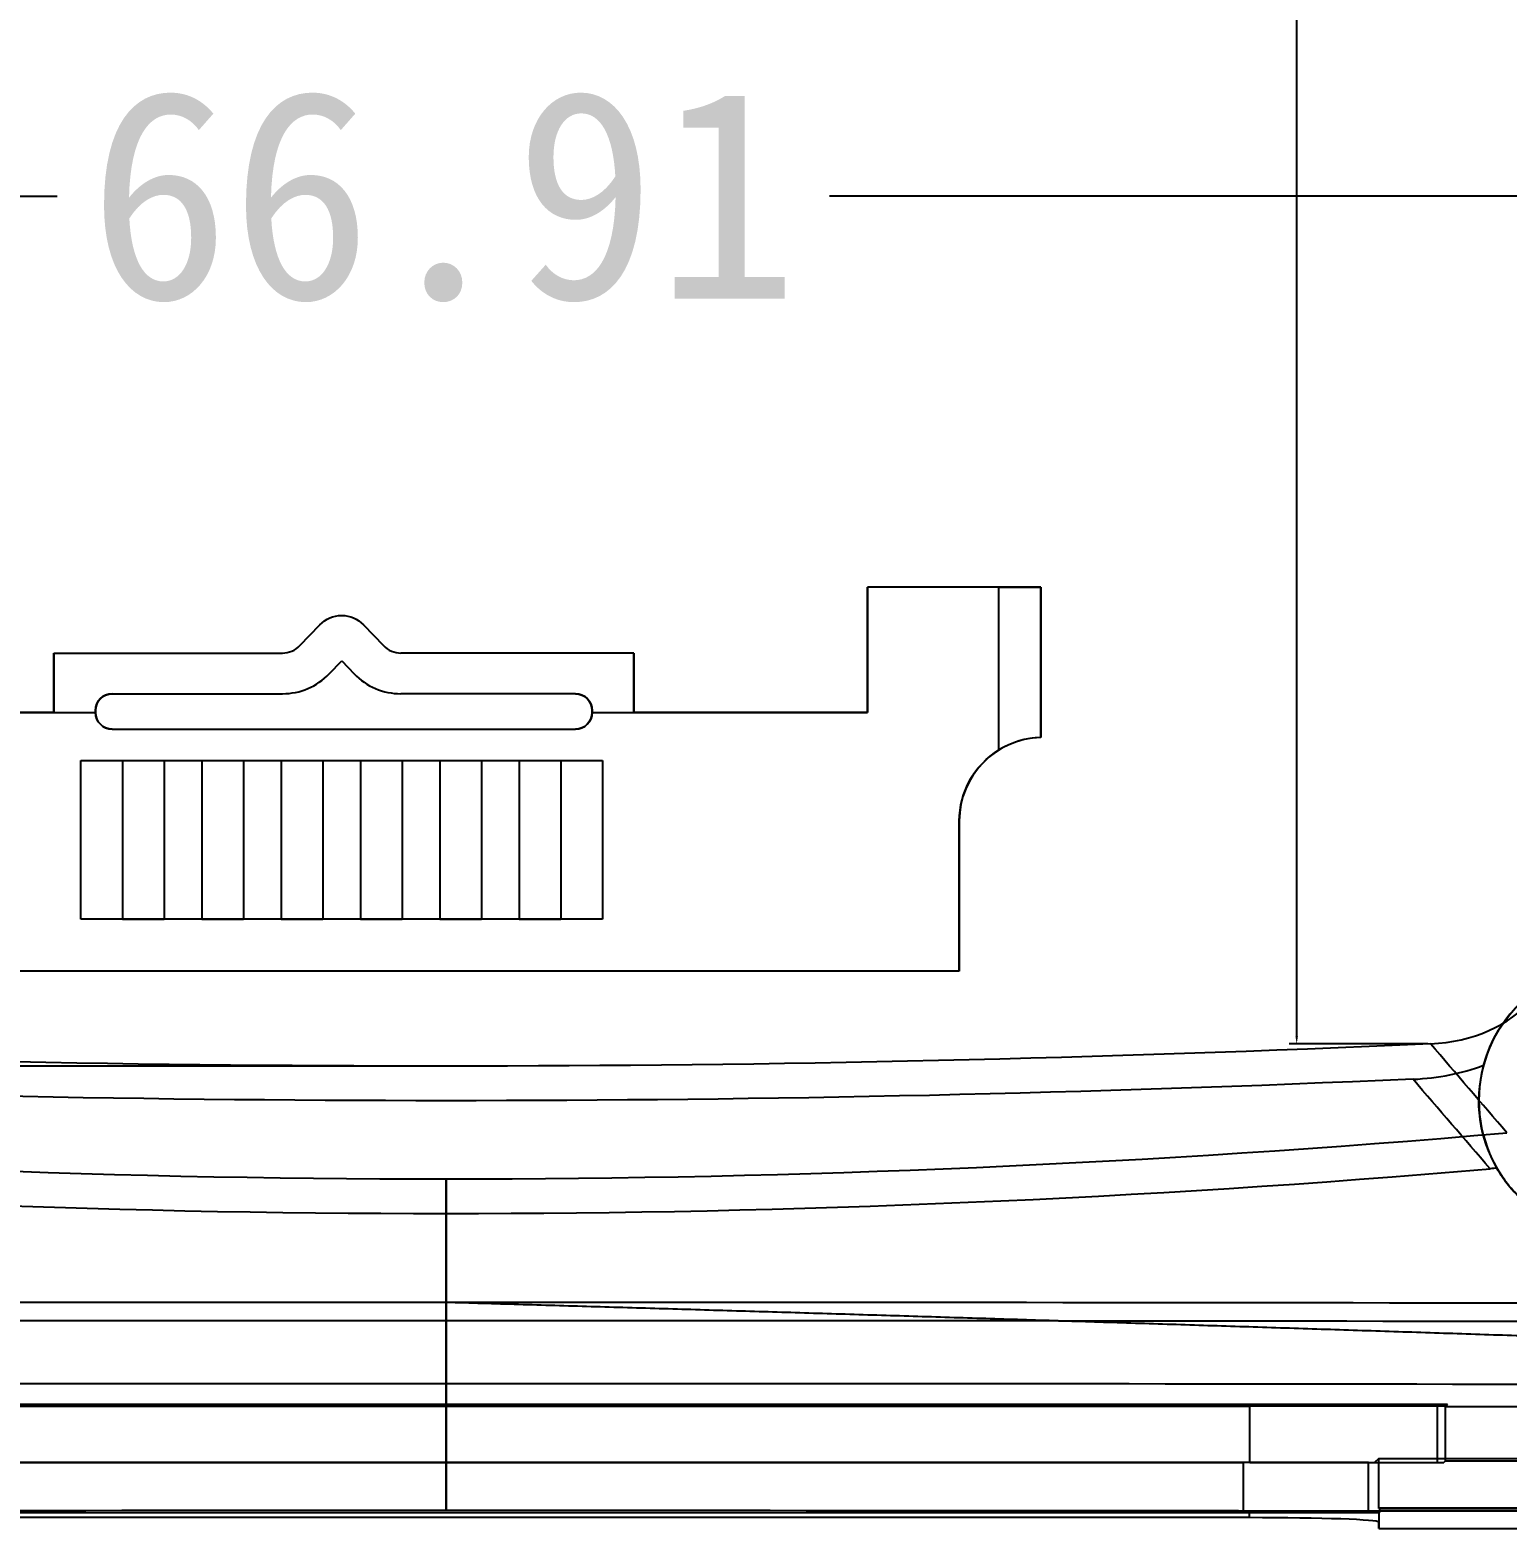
# Model space of a CAD drawing. Header units: inches. Extents: x -850 to 339, y -315 to 884.
# Drawn here: x -680.17 to -644.78, y 413.66 to 449.59 of the extents above; entities that cross this region are included whole.
import ezdxf

# ---------------------------------------------------------------- set-up
doc = ezdxf.new("R2010")
doc.units = ezdxf.units.IN
doc.header["$MEASUREMENT"] = 0
for name, color, linetype, true_color in [('200', 7, 'Continuous', 0xffffff), ('AUXIL$14', 7, 'Continuous', 0xffffff), ('AUXIL$9', 7, 'Continuous', 0xffffff), ('ORTHO$2', 7, 'Continuous', 0xffffff), ('ORTHO$5', 7, 'Continuous', 0xffffff), ('ORTHO$6', 7, 'Continuous', 0xffffff)]:
    doc.layers.add(name, color=color, linetype=linetype, true_color=true_color)
for name, color, linetype in [('VE200I1120$0000000000011', 255, 'Continuous'), ('VE200I1121$0010000001011', 255, 'Continuous'), ('VE200I1155$0000000000011', 255, 'Continuous'), ('VE200I1156$0000000000011', 255, 'Continuous'), ('VE200I1157$0000000000011', 255, 'Continuous'), ('VE200I1238$0000000000011', 255, 'Continuous'), ('VE200I1239$0010000001011', 255, 'Continuous'), ('VE200I1240$0110100011011', 255, 'Continuous'), ('VE200I1241$0110100011011', 255, 'Continuous'), ('VE200I1242$0000000000011', 255, 'Continuous'), ('VE200I1243$1011000101011', 255, 'Continuous'), ('VE200I1244$0000000000011', 255, 'Continuous'), ('VE200I1246$0000000000011', 255, 'Continuous'), ('VE200I1247$0000000000011', 255, 'Continuous'), ('VE200I1248$0000000000011', 255, 'Continuous'), ('VE200I1254$0110101011011', 255, 'Continuous'), ('VE200I1255$0110101011011', 255, 'Continuous'), ('VE200I1256$0000000000011', 255, 'Continuous'), ('VE200I1260$0110101011011', 255, 'Continuous'), ('VE200I1261$0100101010011', 255, 'Continuous'), ('VE200I1262$0000000000011', 255, 'Continuous'), ('VE200I1265$0000000000011', 255, 'Continuous'), ('VE200I1266$0000000000011', 255, 'Continuous'), ('VE200I1267$0100100010011', 255, 'Continuous'), ('VE200I1268$0100101010011', 255, 'Continuous'), ('VE200I1270$0000000000011', 255, 'Continuous'), ('VE200I1271$0100100010011', 255, 'Continuous'), ('VE200I1272$0000001010011', 255, 'Continuous'), ('VE200I1273$0100101010011', 255, 'Continuous'), ('VE200I1274$0000000000011', 255, 'Continuous'), ('VE200I1275$0010000001011', 255, 'Continuous'), ('VE200I1288$0100101010011', 255, 'Continuous'), ('VE200I1289$0000000000011', 255, 'Continuous'), ('VE200I1290$0100101010011', 255, 'Continuous'), ('VE200I1291$0100101010011', 255, 'Continuous'), ('VE200I1292$0100101010011', 255, 'Continuous'), ('VE200I1293$0100100010011', 255, 'Continuous'), ('VE200I612$1111101111011', 255, 'Continuous'), ('VE200I651$0000000000011', 255, 'Continuous'), ('VE200I652$0000000000011', 255, 'Continuous'), ('VE200I670$0000000000011', 255, 'Continuous'), ('VE200I671$0000000000011', 255, 'Continuous'), ('VE200I718$1010000101011', 255, 'Continuous'), ('VE200I720$1111100101011', 255, 'Continuous'), ('VE200I725$1010000101011', 255, 'Continuous'), ('VE200I726$1011000101011', 255, 'Continuous'), ('VE200I741$0000000000011', 255, 'Continuous'), ('VE200I764$0000000000011', 255, 'Continuous'), ('VE200I767$0000000000011', 255, 'Continuous'), ('VE200I780$0000000000011', 255, 'Continuous'), ('VE200I781$0000000000011', 255, 'Continuous'), ('VE200I782$0000000000011', 255, 'Continuous'), ('VE200I783$0000000000011', 255, 'Continuous'), ('VE200I861$0000000000011', 255, 'Continuous'), ('VE200I862$0010000001011', 255, 'Continuous'), ('VE200I863$0010000001011', 255, 'Continuous'), ('VE200I877$0000000000011', 255, 'Continuous'), ('VE200I878$0000000000011', 255, 'Continuous'), ('VE200I909$0000000000011', 255, 'Continuous'), ('VE200I910$0000000000011', 255, 'Continuous'), ('VE200I944$1000000100011', 255, 'Continuous'), ('VE200I950$1101101110011', 255, 'Continuous'), ('VE200I951$1000001100011', 255, 'Continuous'), ('VE200I952$1000000100011', 255, 'Continuous')]:
    doc.layers.add(name, color=color, linetype=linetype)
doc.dimstyles.get("Standard").update_dxf_attribs({"dimtxt": 5, "dimasz": 0.18, "dimexe": 0.18, "dimexo": 0.0625, "dimgap": 0.09, "dimtad": 0, "dimtih": 1, "dimtoh": 1, "dimzin": 0, "dimdsep": 46, "dimtxsty": 'Standard', "dimcen": 0.09, "dimclrt": 3, "dimadec": 0, "dimazin": 0, "dimtfac": 1, "dimtofl": 0, "dimtmove": 0, "dimatfit": 3, "dimfxl": 0, "dimtolj": 1, "dimtzin": 0, "dimarcsym": 0})

# ---------------------------------------------------------------- blocks, each defined once
blk = doc.blocks.new('*D51')
at = {"color": 0, "lineweight": -2}
for p, q in [((-711.048, 482.323), (-711.048, 390.817)), ((-629.379, 479.825), (-629.379, 390.817)), ((-710.868, 390.997), (-679.47, 390.997)), ((-629.559, 390.997), (-660.957, 390.997))]:
    blk.add_line(p, q, dxfattribs=at)
at = {"color": 0}
for points in [[(-710.868, 391.027), (-710.868, 390.967), (-711.048, 390.997)], [(-629.559, 391.027), (-629.559, 390.967), (-629.379, 390.997)]]:
    blk.add_solid(points, dxfattribs=at)
at = {"layer": 'Defpoints', "color": 0}
for p in [(-711.048, 482.386, 0.5), (-629.379, 479.888, 0.5), (-629.379, 390.997)]:
    blk.add_point(p, dxfattribs=at)
at = {"color": 3, "insert": (-670.213, 390.997), "char_height": 5, "attachment_point": 5}
blk.add_mtext('\\A1;81.67', dxfattribs=at)
blk = doc.blocks.new('*D49')
at = {"color": 0, "lineweight": -2}
for p, q in [((-670.263, 521.158), (-718.667, 521.158)), ((-718.487, 520.978), (-718.487, 475.547)), ((-718.487, 424.936), (-718.487, 470.367)), ((-670.263, 424.756), (-718.667, 424.756))]:
    blk.add_line(p, q, dxfattribs=at)
at = {"color": 0}
for points in [[(-718.517, 520.978), (-718.457, 520.978), (-718.487, 521.158)], [(-718.517, 424.936), (-718.457, 424.936), (-718.487, 424.756)]]:
    blk.add_solid(points, dxfattribs=at)
at = {"layer": 'Defpoints', "color": 0}
for p in [(-718.487, 521.158), (-670.2, 521.158, 15), (-670.2, 424.756, 15)]:
    blk.add_point(p, dxfattribs=at)
at = {"color": 3, "insert": (-718.487, 472.957), "char_height": 5, "attachment_point": 5}
blk.add_mtext('\\A1;96.40', dxfattribs=at)
blk = doc.blocks.new('*D45')
at = {"color": 0, "lineweight": -2}
for p, q in [((-700.54, 431.081), (-700.54, 406.288)), ((-639.86, 431.081), (-639.86, 406.288)), ((-700.36, 406.468), (-679.874, 406.468)), ((-640.04, 406.468), (-660.527, 406.468))]:
    blk.add_line(p, q, dxfattribs=at)
at = {"color": 0}
for points in [[(-700.36, 406.498), (-700.36, 406.438), (-700.54, 406.468)], [(-640.04, 406.498), (-640.04, 406.438), (-639.86, 406.468)]]:
    blk.add_solid(points, dxfattribs=at)
at = {"layer": 'Defpoints', "color": 0}
for p in [(-700.54, 431.143, 8.6), (-639.86, 431.143, 8.6), (-639.86, 406.468)]:
    blk.add_point(p, dxfattribs=at)
at = {"color": 3, "insert": (-670.2, 406.468), "char_height": 5, "attachment_point": 5}
blk.add_mtext('\\A1;60.68', dxfattribs=at)
blk = doc.blocks.new('*D43')
at = {"color": 0, "lineweight": -2}
for p, q in [((-703.722, 439.831), (-703.722, 445.787)), ((-703.542, 445.607), (-679.521, 445.607)), ((-636.987, 445.607), (-661.008, 445.607)), ((-636.807, 439.152), (-636.807, 445.787))]:
    blk.add_line(p, q, dxfattribs=at)
at = {"color": 0}
for points in [[(-703.542, 445.637), (-703.542, 445.577), (-703.722, 445.607)], [(-636.987, 445.637), (-636.987, 445.577), (-636.807, 445.607)]]:
    blk.add_solid(points, dxfattribs=at)
at = {"layer": 'Defpoints', "color": 0}
for p in [(-636.807, 445.607), (-703.722, 439.768, 7.484), (-636.807, 439.089, 14.867)]:
    blk.add_point(p, dxfattribs=at)
at = {"color": 3, "insert": (-670.265, 445.607), "char_height": 5, "attachment_point": 5}
blk.add_mtext('\\A1;66.91', dxfattribs=at)
blk = doc.blocks.new('*D78')
at = {"color": 0, "lineweight": -2}
for p, q in [((-654.843, 521.966), (-649.636, 521.966)), ((-649.816, 521.786), (-649.816, 476.22)), ((-649.816, 425.474), (-649.816, 471.04)), ((-646.671, 425.294), (-649.996, 425.294))]:
    blk.add_line(p, q, dxfattribs=at)
at = {"color": 0}
for points in [[(-649.846, 521.786), (-649.786, 521.786), (-649.816, 521.966)], [(-649.846, 425.474), (-649.786, 425.474), (-649.816, 425.294)]]:
    blk.add_solid(points, dxfattribs=at)
at = {"layer": 'Defpoints', "color": 0}
for p in [(-654.906, 521.966, 2), (-649.816, 425.294), (-646.609, 425.294, 2)]:
    blk.add_point(p, dxfattribs=at)
at = {"color": 3, "insert": (-649.816, 473.63), "char_height": 5, "attachment_point": 5}
blk.add_mtext('\\A1;96.67', dxfattribs=at)

msp = doc.modelspace()

# ---------------------------------------------------------------- linework, layer by layer
at = {"layer": '200', "color": 252}
for p, q in [((-660.1, 436.232, -28.5), (-660.1, 433.232, -28.5)), ((-660.1, 436.232, -26.8), (-660.1, 436.232, -28.5)), ((-660.1, 433.232, -26.8), (-660.1, 436.232, -26.8)), ((-655.95, 436.232, -28.5), (-660.1, 436.232, -28.5)), ((-656.95, 436.232, -26.8), (-660.1, 436.232, -26.8)), ((-656.95, 436.232, -26.8), (-655.95, 436.232, -27.3)), ((-656.95, 432.335, -26.8), (-656.95, 436.232, -26.8)), ((-655.95, 436.232, -27.3), (-655.95, 436.232, -28.5)), ((-655.95, 432.632, -28.5), (-655.95, 436.232, -28.5)), ((-655.95, 436.232, -27.3), (-655.95, 432.632, -27.3)), ((-673.703, 434.834, -26.8), (-673.223, 435.334, -26.8)), ((-673.703, 434.834, -27.6), (-673.223, 435.334, -27.6)), ((-673.223, 435.334, -26.8), (-673.223, 435.334, -27.6)), ((-672.177, 435.334, -26.8), (-671.697, 434.834, -26.8)), ((-672.177, 435.334, -26.8), (-672.177, 435.334, -27.6)), ((-672.177, 435.334, -27.6), (-671.697, 434.834, -27.6)), ((-673.703, 434.834, -26.8), (-673.703, 434.834, -27.6)), ((-671.697, 434.834, -26.8), (-671.697, 434.834, -27.6)), ((-679.6, 434.657, -26.8), (-674.118, 434.657, -26.8)), ((-679.6, 434.657, -27.6), (-679.6, 433.232, -27.6)), ((-679.6, 434.657, -26.8), (-679.6, 434.657, -27.6)), ((-679.6, 433.232, -26.8), (-679.6, 434.657, -26.8)), ((-679.6, 434.657, -27.6), (-674.118, 434.657, -27.6)), ((-674.118, 434.657, -26.8), (-674.118, 434.657, -27.6)), ((-673, 434.159, -27.6), (-672.7, 434.471, -27.6)), ((-673, 434.159, -26.8), (-672.7, 434.471, -26.8)), ((-672.7, 434.471, -26.8), (-672.7, 434.471, -27.6)), ((-672.7, 434.471, -27.6), (-672.401, 434.159, -27.6)), ((-672.7, 434.471, -26.8), (-672.401, 434.159, -26.8)), ((-671.282, 434.657, -26.8), (-671.282, 434.657, -27.6)), ((-665.7, 434.657, -27.6), (-671.282, 434.657, -27.6)), ((-665.7, 434.657, -26.8), (-671.282, 434.657, -26.8)), ((-665.7, 434.657, -26.8), (-665.7, 434.657, -27.6)), ((-665.7, 434.657, -27.6), (-665.7, 433.232, -27.6)), ((-665.7, 433.232, -26.8), (-665.7, 434.657, -26.8)), ((-673, 434.159, -26.8), (-673, 434.159, -27.6)), ((-672.401, 434.159, -26.8), (-672.401, 434.159, -27.6)), ((-678.2, 433.682, -27.6), (-674.118, 433.682, -27.6)), ((-678.2, 433.682, -26.8), (-678.2, 433.682, -27.6)), ((-678.2, 433.682, -26.8), (-674.118, 433.682, -26.8)), ((-674.118, 433.682, -26.8), (-674.118, 433.682, -27.6)), ((-671.282, 433.682, -26.8), (-671.282, 433.682, -27.6)), ((-667.1, 433.682, -26.8), (-671.282, 433.682, -26.8)), ((-667.1, 433.682, -27.6), (-671.282, 433.682, -27.6)), ((-667.1, 433.682, -27.6), (-667.1, 433.682, -26.8)), ((-678.6, 433.282, -27.6), (-678.6, 433.282, -26.8)), ((-678.6, 433.282, -27.6), (-678.6, 433.232, -27.6)), ((-678.6, 433.232, -26.8), (-678.6, 433.282, -26.8)), ((-666.7, 433.282, -27.6), (-666.7, 433.232, -27.6)), ((-666.7, 433.282, -26.8), (-666.7, 433.282, -27.6)), ((-666.7, 433.232, -26.8), (-666.7, 433.282, -26.8)), ((-679.6, 433.232, -26.8), (-686.3, 433.232, -26.8)), ((-685.3, 433.232, -28.5), (-678.6, 433.232, -28.5)), ((-679.6, 433.232, -26.8), (-679.6, 433.232, -27.6)), ((-679.6, 433.232, -27.6), (-678.6, 433.232, -27.6)), ((-678.6, 433.232, -26.8), (-678.6, 433.232, -27.6)), ((-678.6, 433.232, -27.6), (-678.6, 433.232, -28.5)), ((-666.7, 433.232, -27.6), (-666.7, 433.232, -28.5)), ((-666.7, 433.232, -27.6), (-666.7, 433.232, -26.8)), ((-666.7, 433.232, -28.5), (-660.1, 433.232, -28.5)), ((-666.7, 433.232, -27.6), (-665.7, 433.232, -27.6)), ((-665.7, 433.232, -26.8), (-665.7, 433.232, -27.6)), ((-660.1, 433.232, -26.8), (-665.7, 433.232, -26.8)), ((-660.1, 433.232, -26.8), (-660.1, 433.232, -28.5)), ((-678.2, 432.832, -28.5), (-678.2, 432.832, -26.8)), ((-678.2, 432.832, -26.8), (-667.1, 432.832, -26.8)), ((-678.2, 432.832, -28.5), (-667.1, 432.832, -28.5)), ((-667.1, 432.832, -26.8), (-667.1, 432.832, -28.5)), ((-655.95, 432.632, -27.3), (-655.95, 432.632, -28.5)), ((-678.95, 432.082, -28.5), (-666.45, 432.082, -28.5)), ((-678.95, 432.082, -28.5), (-678.95, 432.082, -31.1)), ((-678.95, 428.282, -28.5), (-678.95, 432.082, -28.5)), ((-678.95, 428.282, -31.1), (-678.95, 432.082, -31.1)), ((-678.95, 432.082, -31.1), (-677.95, 432.082, -31.1)), ((-677.95, 432.082, -31.1), (-677.95, 432.082, -31.6)), ((-677.95, 432.082, -31.6), (-677.95, 428.282, -31.6)), ((-677.95, 432.082, -31.6), (-676.95, 432.082, -31.6)), ((-677.95, 432.082, -31.1), (-677.95, 428.282, -31.1)), ((-676.95, 432.082, -31.1), (-676.95, 428.282, -31.1)), ((-676.95, 432.082, -31.6), (-676.95, 428.282, -31.6)), ((-676.95, 432.082, -31.1), (-676.95, 432.082, -31.6)), ((-676.95, 432.082, -31.1), (-676.05, 432.082, -31.1)), ((-676.05, 432.082, -31.1), (-676.05, 432.082, -31.6)), ((-676.05, 432.082, -31.6), (-676.05, 428.282, -31.6)), ((-676.05, 432.082, -31.6), (-675.05, 432.082, -31.6)), ((-676.05, 432.082, -31.1), (-676.05, 428.282, -31.1)), ((-675.05, 432.082, -31.1), (-675.05, 428.282, -31.1)), ((-675.05, 432.082, -31.6), (-675.05, 428.282, -31.6)), ((-675.05, 432.082, -31.1), (-675.05, 432.082, -31.6)), ((-675.05, 432.082, -31.1), (-674.15, 432.082, -31.1)), ((-674.15, 432.082, -31.1), (-674.15, 432.082, -31.6)), ((-674.15, 432.082, -31.6), (-674.15, 428.282, -31.6)), ((-674.15, 432.082, -31.6), (-673.15, 432.082, -31.6)), ((-674.15, 432.082, -31.1), (-674.15, 428.282, -31.1)), ((-673.15, 432.082, -31.1), (-673.15, 428.282, -31.1)), ((-673.15, 432.082, -31.6), (-673.15, 428.282, -31.6)), ((-673.15, 432.082, -31.1), (-673.15, 432.082, -31.6)), ((-673.15, 432.082, -31.1), (-672.25, 432.082, -31.1)), ((-672.25, 432.082, -31.1), (-672.25, 432.082, -31.6)), ((-672.25, 432.082, -31.6), (-672.25, 428.282, -31.6)), ((-672.25, 432.082, -31.6), (-671.25, 432.082, -31.6)), ((-672.25, 432.082, -31.1), (-672.25, 428.282, -31.1)), ((-671.25, 432.082, -31.1), (-671.25, 428.282, -31.1)), ((-671.25, 432.082, -31.6), (-671.25, 428.282, -31.6)), ((-671.25, 432.082, -31.1), (-671.25, 432.082, -31.6)), ((-671.25, 432.082, -31.1), (-670.35, 432.082, -31.1)), ((-670.35, 432.082, -31.1), (-670.35, 432.082, -31.6)), ((-670.35, 432.082, -31.6), (-670.35, 428.282, -31.6)), ((-670.35, 432.082, -31.6), (-669.35, 432.082, -31.6)), ((-670.35, 432.082, -31.1), (-670.35, 428.282, -31.1)), ((-669.35, 432.082, -31.1), (-669.35, 428.282, -31.1)), ((-669.35, 432.082, -31.6), (-669.35, 428.282, -31.6)), ((-669.35, 432.082, -31.1), (-669.35, 432.082, -31.6)), ((-669.35, 432.082, -31.1), (-668.45, 432.082, -31.1)), ((-668.45, 432.082, -31.1), (-668.45, 432.082, -31.6)), ((-668.45, 432.082, -31.6), (-668.45, 428.282, -31.6)), ((-668.45, 432.082, -31.6), (-667.45, 432.082, -31.6)), ((-668.45, 432.082, -31.1), (-668.45, 428.282, -31.1)), ((-667.45, 432.082, -31.1), (-667.45, 428.282, -31.1)), ((-667.45, 432.082, -31.6), (-667.45, 428.282, -31.6)), ((-667.45, 432.082, -31.1), (-666.45, 432.082, -31.1)), ((-667.45, 432.082, -31.1), (-667.45, 432.082, -31.6)), ((-666.45, 432.082, -31.1), (-666.45, 428.282, -31.1)), ((-666.45, 432.082, -28.5), (-666.45, 432.082, -31.1)), ((-666.45, 432.082, -28.5), (-666.45, 428.282, -28.5)), ((-657.9, 430.633, -28.5), (-657.9, 430.633, -26.8)), ((-657.9, 430.633, -28.5), (-657.9, 427.032, -28.5)), ((-657.9, 427.032, -26.8), (-657.9, 430.633, -26.8)), ((-678.95, 428.282, -28.5), (-678.95, 428.282, -31.1)), ((-666.45, 428.282, -28.5), (-678.95, 428.282, -28.5)), ((-677.95, 428.282, -31.1), (-678.95, 428.282, -31.1)), ((-677.95, 428.282, -31.6), (-676.95, 428.282, -31.6)), ((-677.95, 428.282, -31.1), (-677.95, 428.282, -31.6)), ((-676.95, 428.282, -31.1), (-676.95, 428.282, -31.6)), ((-676.05, 428.282, -31.1), (-676.95, 428.282, -31.1)), ((-676.05, 428.282, -31.6), (-675.05, 428.282, -31.6)), ((-676.05, 428.282, -31.1), (-676.05, 428.282, -31.6)), ((-675.05, 428.282, -31.1), (-675.05, 428.282, -31.6)), ((-674.15, 428.282, -31.1), (-675.05, 428.282, -31.1)), ((-674.15, 428.282, -31.6), (-673.15, 428.282, -31.6)), ((-674.15, 428.282, -31.1), (-674.15, 428.282, -31.6)), ((-673.15, 428.282, -31.1), (-673.15, 428.282, -31.6)), ((-672.25, 428.282, -31.1), (-673.15, 428.282, -31.1)), ((-672.25, 428.282, -31.6), (-671.25, 428.282, -31.6)), ((-672.25, 428.282, -31.1), (-672.25, 428.282, -31.6)), ((-671.25, 428.282, -31.1), (-671.25, 428.282, -31.6)), ((-670.35, 428.282, -31.1), (-671.25, 428.282, -31.1)), ((-670.35, 428.282, -31.6), (-669.35, 428.282, -31.6)), ((-670.35, 428.282, -31.1), (-670.35, 428.282, -31.6)), ((-669.35, 428.282, -31.1), (-669.35, 428.282, -31.6)), ((-668.45, 428.282, -31.1), (-669.35, 428.282, -31.1)), ((-668.45, 428.282, -31.6), (-667.45, 428.282, -31.6)), ((-668.45, 428.282, -31.1), (-668.45, 428.282, -31.6)), ((-667.45, 428.282, -31.1), (-667.45, 428.282, -31.6)), ((-666.45, 428.282, -31.1), (-667.45, 428.282, -31.1)), ((-666.45, 428.282, -28.5), (-666.45, 428.282, -31.1)), ((-657.9, 427.032, -26.8), (-687.5, 427.032, -26.8)), ((-657.9, 427.032, -28.5), (-687.5, 427.032, -28.5)), ((-657.9, 427.032, -28.5), (-657.9, 427.032, -26.8))]:
    msp.add_line(p, q, dxfattribs=at)
at = {"layer": '200', "color": 252, "extrusion": (8.13755e-32, 2.39272e-15, -1)}
msp.add_arc((672.7, 434.832, 26.8), 0.725, 43.8142, 136.1858, dxfattribs=at)
at = {"layer": '200', "color": 252, "extrusion": (0, 0, -1)}
msp.add_arc((672.7, 434.832, 27.6), 0.725, 43.8142, 136.1858, dxfattribs=at)
at = {"layer": '200', "color": 252}
for centre, radius, start, end in [((-674.118, 435.232, -26.8), 0.575, 270, 316.1858), ((-674.118, 435.232, -27.6), 0.575, 270, 316.1858), ((-671.282, 435.232, -26.8), 0.575, 223.8142, 270), ((-671.282, 435.232, -27.6), 0.575, 223.8142, 270), ((-674.118, 435.232, -27.6), 1.55, 270, 316.1858), ((-674.118, 435.232, -26.8), 1.55, 270, 316.1858), ((-671.282, 435.232, -27.6), 1.55, 223.8142, 270), ((-671.282, 435.232, -26.8), 1.55, 223.8142, 270), ((-678.2, 433.282, -27.6), 0.4, 90, 180), ((-667.1, 433.282, -27.6), 0.4, 0, 90), ((-678.2, 433.232, -28.5), 0.4, 180, 270), ((-667.1, 433.232, -28.5), 0.4, 270, 0), ((-655.9, 430.633, -28.5), 2, 91.4325, 180)]:
    msp.add_arc(centre, radius, start, end, dxfattribs=at)
at = {"layer": '200', "color": 252, "extrusion": (8.13755e-32, 0, -1)}
for centre, start, end in [((678.2, 433.282, 26.8), 0, 90), ((667.1, 433.282, 26.8), 90, 180), ((678.2, 433.232, 26.8), 270, 0), ((667.1, 433.232, 26.8), 180, 270)]:
    msp.add_arc(centre, 0.4, start, end, dxfattribs=at)
at = {"layer": '200', "color": 252, "extrusion": (8.13755e-32, 1.73472e-15, -1)}
msp.add_arc((655.9, 430.633, 26.8), 2, 0, 58.3318, dxfattribs=at)
at = {"layer": '200', "color": 252, "extrusion": (0.447214, -1.46589e-15, 0.894427)}
msp.add_ellipse((-655.9, 430.633, -27.325), major_axis=(-2, 0, 1), ratio=0.894427, start_param=4.737392, end_param=5.265104, dxfattribs=at)
at = {"layer": 'AUXIL$14', "color": 9}
msp.add_line((-670.2, 422.058, 4.7), (-670.2, 419.102, 4.7), dxfattribs=at)
msp.add_open_spline([(-670.2, 419.102, 4.7), (-656.284, 418.7, 4.702), (-642.385, 418.231, 4.051)], degree=2, dxfattribs=at)
at = {"layer": 'AUXIL$9', "color": 9}
msp.add_line((-670.2, 422.058, 4.7), (-670.2, 419.102, 4.7), dxfattribs=at)
at = {"layer": 'ORTHO$2', "color": 9}
msp.add_line((-670.2, 422.058, 4.7), (-670.2, 419.102, 4.7), dxfattribs=at)
msp.add_open_spline([(-670.2, 419.102, 4.7), (-670.2, 418.459, 4.692), (-670.2, 417.222, 4.464), (-670.2, 415.533, 3.396), (-670.2, 414.406, 1.746), (-670.2, 414.136, 0.517), (-670.2, 414.105, -0.126)], degree=3, knots=[0, 0, 0, 0, 0.240554, 0.5, 0.759446, 1, 1, 1, 1], dxfattribs=at)
at = {"layer": 'ORTHO$5', "color": 9}
msp.add_line((-670.2, 419.102, 4.7), (-670.2, 422.058, 4.7), dxfattribs=at)
msp.add_open_spline([(-670.2, 414.105, -0.126), (-670.2, 414.136, 0.517), (-670.2, 414.406, 1.746), (-670.2, 415.533, 3.396), (-670.2, 417.222, 4.464), (-670.2, 418.459, 4.692), (-670.2, 419.102, 4.7)], degree=3, knots=[0, 0, 0, 0, 0.240554, 0.5, 0.759446, 1, 1, 1, 1], dxfattribs=at)
at = {"layer": 'ORTHO$6', "color": 9}
msp.add_line((-670.2, 422.058, 4.7), (-670.2, 419.102, 4.7), dxfattribs=at)
msp.add_open_spline([(-670.2, 419.102, 4.7), (-670.2, 418.459, 4.692), (-670.2, 417.222, 4.464), (-670.2, 415.533, 3.396), (-670.2, 414.406, 1.746), (-670.2, 414.136, 0.517), (-670.2, 414.105, -0.126)], degree=3, knots=[0, 0, 0, 0, 0.240554, 0.5, 0.759446, 1, 1, 1, 1], dxfattribs=at)
at = {"layer": 'VE200I1120$0000000000011', "color": 9}
msp.add_line((-647.833, 414.174, -12.5), (-647.85, 414.156, -13), dxfattribs=at)
at = {"layer": 'VE200I1121$0010000001011', "color": 9}
msp.add_line((-647.85, 414.156, -13), (-642.191, 414.156, -13), dxfattribs=at)
at = {"layer": 'VE200I1155$0000000000011', "color": 9}
msp.add_open_spline([(-640.656, 426.792, 2.048), (-640.336, 426.619, 2.034), (-640.041, 426.389, 2.021), (-639.796, 426.12, 2.01), (-639.552, 425.851, 1.999), (-639.35, 425.535, 1.99), (-639.208, 425.2, 1.983), (-639.066, 424.865, 1.976), (-638.98, 424.501, 1.972), (-638.957, 424.138, 1.971), (-638.934, 423.776, 1.97), (-638.973, 423.404, 1.972), (-639.071, 423.054, 1.977), (-639.169, 422.704, 1.981), (-639.329, 422.367, 1.989), (-639.538, 422.069, 1.998), (-639.746, 421.771, 2.008), (-640.008, 421.505, 2.02), (-640.304, 421.293, 2.033), (-640.599, 421.081, 2.046), (-640.935, 420.917, 2.061), (-641.284, 420.814, 2.076), (-641.633, 420.712, 2.091), (-642.005, 420.668, 2.107), (-642.368, 420.687, 2.122), (-642.732, 420.706, 2.137), (-643.097, 420.787, 2.152), (-643.434, 420.926, 2.165), (-643.771, 421.064, 2.179), (-644.088, 421.262, 2.191), (-644.36, 421.504, 2.202), (-644.62, 421.735, 2.212), (-644.844, 422.011, 2.22), (-645.018, 422.312, 2.227)], degree=3, knots=[0, 0, 0, 0, 0.091322, 0.091322, 0.091322, 0.182648, 0.182648, 0.182648, 0.273906, 0.273906, 0.273906, 0.365088, 0.365088, 0.365088, 0.456254, 0.456254, 0.456254, 0.547471, 0.547471, 0.547471, 0.63878, 0.63878, 0.63878, 0.73017, 0.73017, 0.73017, 0.821593, 0.821593, 0.821593, 0.912993, 0.912993, 0.912993, 1, 1, 1, 1], dxfattribs=at)
at = {"layer": 'VE200I1156$0000000000011', "color": 9, "extrusion": (0, 0, -1)}
msp.add_arc((642.2, 423.932), 3.25, 15.0604, 79.0683, dxfattribs=at)
at = {"layer": 'VE200I1157$0000000000011', "color": 9, "extrusion": (0, 0, -1)}
msp.add_circle((642.2, 423.932, 11.7), 3.25, dxfattribs=at)
at = {"layer": 'VE200I1238$0000000000011', "color": 9}
msp.add_line((-647.85, 414.058, -12.5), (-647.85, 414.058, -7.8), dxfattribs=at)
at = {"layer": 'VE200I1239$0010000001011', "color": 9}
msp.add_line((-689.304, 414.058, -23), (-651.097, 414.058, -23), dxfattribs=at)
at = {"layer": 'VE200I1240$0110100011011', "color": 9, "extrusion": (0, -1, 0)}
msp.add_arc((-651.097, -20, -414.058), 3, 270, 358, dxfattribs=at)
at = {"layer": 'VE200I1241$0110100011011', "color": 9}
msp.add_line((-648.098, 414.058, -20.105), (-647.833, 414.058, -12.5), dxfattribs=at)
at = {"layer": 'VE200I1242$0000000000011', "color": 9}
msp.add_line((-647.85, 414.058, -12.5), (-647.85, 413.673, -12.5), dxfattribs=at)
at = {"layer": 'VE200I1243$1011000101011', "color": 9}
msp.add_line((-647.85, 413.673, -12.5), (-647.85, 413.837, -7.8), dxfattribs=at)
at = {"layer": 'VE200I1244$0000000000011', "color": 9}
msp.add_line((-689.45, 414.058, -4.7), (-650.95, 414.058, -4.7), dxfattribs=at)
at = {"layer": 'VE200I1246$0000000000011', "color": 9}
msp.add_line((-650.95, 413.946, -4.7), (-650.95, 414.058, -4.7), dxfattribs=at)
at = {"layer": 'VE200I1247$0000000000011', "color": 9, "extrusion": (0, 1, 0)}
msp.add_arc((650.95, -7.8, 414.058), 3.1, 90, 180, dxfattribs=at)
at = {"layer": 'VE200I1248$0000000000011', "color": 9}
msp.add_line((-647.85, 414.058, -7.8), (-647.85, 413.837, -7.8), dxfattribs=at)
at = {"layer": 'VE200I1254$0110101011011', "color": 9, "extrusion": (0, -1, 0)}
msp.add_arc((-650.942, -20.1, -415.258), 4.5, 270, 358, dxfattribs=at)
at = {"layer": 'VE200I1255$0110101011011', "color": 9}
msp.add_line((-646.444, 415.258, -20.257), (-646.289, 415.258, -15.823), dxfattribs=at)
at = {"layer": 'VE200I1256$0000000000011', "color": 9, "extrusion": (0, 1, 0)}
msp.add_arc((651.097, -20, 415.258), 3, 182, 270, dxfattribs=at)
at = {"layer": 'VE200I1260$0110101011011', "color": 9}
msp.add_line((-646.25, 415.297, -14.7), (-646.289, 415.258, -15.823), dxfattribs=at)
at = {"layer": 'VE200I1261$0100101010011', "color": 9}
msp.add_line((-646.444, 415.258, -20.257), (-646.444, 416.608, -20.257), dxfattribs=at)
at = {"layer": 'VE200I1262$0000000000011', "color": 9}
msp.add_line((-646.24, 416.608, -14.414), (-646.25, 416.598, -14.7), dxfattribs=at)
at = {"layer": 'VE200I1265$0000000000011', "color": 9}
msp.add_line((-648.098, 415.258, -20.105), (-647.949, 415.258, -15.823), dxfattribs=at)
at = {"layer": 'VE200I1266$0000000000011', "color": 9}
msp.add_line((-647.833, 414.174, -12.5), (-647.833, 414.058, -12.5), dxfattribs=at)
at = {"layer": 'VE200I1267$0100100010011', "color": 9}
msp.add_line((-648.098, 414.058, -20.105), (-648.098, 415.258, -20.105), dxfattribs=at)
at = {"layer": 'VE200I1268$0100101010011', "color": 9, "extrusion": (0, 1, 0)}
msp.add_arc((650.942, -20.1, 416.648), 4.5, 182, 270, dxfattribs=at)
at = {"layer": 'VE200I1270$0000000000011', "color": 9}
msp.add_line((-689.304, 415.258, -23), (-651.097, 415.258, -23), dxfattribs=at)
at = {"layer": 'VE200I1271$0100100010011', "color": 9}
msp.add_line((-651.097, 415.258, -23), (-651.097, 414.058, -23), dxfattribs=at)
at = {"layer": 'VE200I1272$0000001010011', "color": 9}
msp.add_line((-689.459, 416.648, -24.6), (-650.942, 416.648, -24.6), dxfattribs=at)
at = {"layer": 'VE200I1273$0100101010011', "color": 9}
msp.add_line((-650.942, 416.648, -24.6), (-650.942, 416.608, -24.6), dxfattribs=at)
at = {"layer": 'VE200I1274$0000000000011', "color": 9}
msp.add_line((-689.459, 416.608, -24.6), (-650.942, 416.608, -24.6), dxfattribs=at)
at = {"layer": 'VE200I1275$0010000001011', "color": 9}
msp.add_line((-650.942, 415.258, -24.6), (-689.459, 415.258, -24.6), dxfattribs=at)
at = {"layer": 'VE200I1288$0100101010011', "color": 9}
msp.add_line((-646.444, 416.648, -20.257), (-646.2, 416.648, -13.269), dxfattribs=at)
at = {"layer": 'VE200I1289$0000000000011', "color": 9}
msp.add_line((-646.2, 416.648, -13.269), (-646.24, 416.608, -14.414), dxfattribs=at)
at = {"layer": 'VE200I1290$0100101010011', "color": 9}
msp.add_line((-646.24, 416.608, -14.414), (-646.444, 416.608, -20.257), dxfattribs=at)
at = {"layer": 'VE200I1291$0100101010011', "color": 9}
msp.add_line((-646.444, 416.608, -20.257), (-646.444, 416.648, -20.257), dxfattribs=at)
at = {"layer": 'VE200I1292$0100101010011', "color": 9, "extrusion": (0, 1, 0)}
msp.add_arc((650.942, -20.1, 416.608), 4.5, 182, 270, dxfattribs=at)
at = {"layer": 'VE200I1293$0100100010011', "color": 9}
msp.add_line((-650.942, 415.258, -24.6), (-650.942, 416.608, -24.6), dxfattribs=at)
at = {"layer": 'VE200I612$1111101111011', "color": 9}
msp.add_open_spline([(-698.02, 419.082, 4.124), (-679.484, 419.109, 4.892), (-660.917, 419.109, 4.892), (-642.381, 419.082, 4.124)], degree=3, dxfattribs=at)
at = {"layer": 'VE200I651$0000000000011', "color": 9}
msp.add_line((-647.85, 414.058, -12.5), (-647.833, 414.058, -12.5), dxfattribs=at)
at = {"layer": 'VE200I652$0000000000011', "color": 9}
msp.add_line((-647.833, 414.174, -12.5), (-642.207, 414.174, -12.5), dxfattribs=at)
at = {"layer": 'VE200I670$0000000000011', "color": 9}
msp.add_line((-647.85, 414.156, -13), (-647.85, 415.357, -13), dxfattribs=at)
at = {"layer": 'VE200I671$0000000000011', "color": 9}
msp.add_line((-647.85, 415.357, -13), (-642.193, 415.357, -13), dxfattribs=at)
at = {"layer": 'VE200I718$1010000101011', "color": 9}
msp.add_line((-647.85, 413.673, -12.5), (-642.207, 413.673, -12.5), dxfattribs=at)
at = {"layer": 'VE200I720$1111100101011', "color": 9, "extrusion": (0, -0.999391, 0.034899)}
msp.add_ellipse((-670.2, 390.809, -667.254), major_axis=(0, -23.297, -667.129), ratio=0.999391, start_param=3.100191, end_param=3.182994, dxfattribs=at)
at = {"layer": 'VE200I725$1010000101011', "color": 9}
msp.add_line((-689.45, 413.946, -4.7), (-650.95, 413.946, -4.7), dxfattribs=at)
at = {"layer": 'VE200I726$1011000101011', "color": 9, "extrusion": (0, 0.999391, -0.034899)}
msp.add_ellipse((-650.95, 413.837, -7.8), major_axis=(0, -0.108, -3.1), ratio=0.999391, start_param=3.141593, end_param=4.712389, dxfattribs=at)
at = {"layer": 'VE200I741$0000000000011', "color": 9, "extrusion": (0, 0, -1)}
msp.add_arc((670.2, 942.417), 518.489, 267.43863, 272.56137, dxfattribs=at)
at = {"layer": 'VE200I764$0000000000011', "color": 9}
msp.add_open_spline([(-695.22, 422.296, 2.233), (-678.54, 420.87, 2.856), (-661.86, 420.87, 2.856), (-645.181, 422.296, 2.233)], degree=3, dxfattribs=at)
at = {"layer": 'VE200I767$0000000000011', "color": 9}
msp.add_open_spline([(-642.574, 418.635, 2.13), (-660.981, 418.661, 2.89), (-679.419, 418.661, 2.89), (-697.826, 418.635, 2.13)], degree=3, dxfattribs=at)
at = {"layer": 'VE200I780$0000000000011', "color": 9}
msp.add_ellipse((-651.426, 434.259), major_axis=(7.476, -8.667), ratio=0.618802, start_param=5.832941, end_param=6.057678, dxfattribs=at)
at = {"layer": 'VE200I781$0000000000011', "color": 9}
msp.add_open_spline([(-645.339, 424.777), (-645.584, 423.866, 0.645), (-645.443, 423.052, 1.473), (-645.018, 422.312, 2.227)], degree=3, dxfattribs=at)
at = {"layer": 'VE200I782$0000000000011', "color": 9, "extrusion": (-0.036572, -0.008914, -0.999291)}
msp.add_arc((-569.062, 525.608, 17.6), 6.064, 7.251, 8.8031, dxfattribs=at)
at = {"layer": 'VE200I783$0000000000011', "color": 9}
msp.add_open_spline([(-645.181, 422.296, 2.233), (-645.797, 423.012, 1.488), (-646.413, 423.728, 0.744), (-647.029, 424.443, -0.001)], degree=3, dxfattribs=at)
at = {"layer": 'VE200I861$0000000000011', "color": 9}
msp.add_line((-647.85, 415.357, -13), (-647.949, 415.258, -15.823), dxfattribs=at)
at = {"layer": 'VE200I862$0010000001011', "color": 9}
msp.add_line((-647.949, 415.258, -15.823), (-646.289, 415.258, -15.823), dxfattribs=at)
at = {"layer": 'VE200I863$0010000001011', "color": 9}
msp.add_line((-646.25, 415.297, -14.7), (-642.138, 415.297, -14.7), dxfattribs=at)
at = {"layer": 'VE200I877$0000000000011', "color": 9}
msp.add_line((-646.25, 415.297, -14.7), (-646.25, 416.598, -14.7), dxfattribs=at)
at = {"layer": 'VE200I878$0000000000011', "color": 9}
msp.add_line((-646.25, 416.598, -14.7), (-642.139, 416.598, -14.7), dxfattribs=at)
at = {"layer": 'VE200I909$0000000000011', "color": 9, "extrusion": (0, 0.999391, -0.034899)}
msp.add_ellipse((-670.2, 393.806, -667.376), major_axis=(0, -23.349, -668.629), ratio=0.999391, start_param=3.100356, end_param=3.18283, dxfattribs=at)
at = {"layer": 'VE200I910$0000000000011', "color": 9}
msp.add_line((-646.2, 416.648, -13.269), (-694.2, 416.648, -13.269), dxfattribs=at)
at = {"layer": 'VE200I944$1000000100011', "color": 9}
msp.add_ellipse((-649.669, 432.239, 2), major_axis=(5.225, -6.149), ratio=0.620211, start_param=5.835645, end_param=6.893923, dxfattribs=at)
at = {"layer": 'VE200I950$1101101110011', "color": 9}
msp.add_open_spline([(-695.624, 423.159, 4.219), (-678.675, 421.687, 4.861), (-661.726, 421.687, 4.861), (-644.777, 423.159, 4.219)], degree=3, dxfattribs=at)
at = {"layer": 'VE200I951$1000001100011', "color": 9}
msp.add_open_spline([(-644.777, 423.159, 4.219), (-645.39, 423.869, 3.479), (-646, 424.581, 2.74), (-646.609, 425.294, 2)], degree=3, dxfattribs=at)
at = {"layer": 'VE200I952$1000000100011', "color": 9, "extrusion": (0, 0, -1)}
msp.add_arc((670.2, 942.417, -2), 517.661, 267.38794, 272.61206, dxfattribs=at)

# ---------------------------------------------------------------- dimensions: what is measured, and where the dimension line sits
at = {"color": 1}
dim = msp.add_linear_dim(base=(-649.816, 425.294), p1=(-654.906, 521.966, 2), p2=(-646.609, 425.294, 2), angle=90, dimstyle='Standard', dxfattribs=at)
dim.commit()
dim.dimension.update_dxf_attribs({"geometry": '*D78', "text_midpoint": (-649.816, 473.63)})
dim = msp.add_linear_dim(base=(-718.487, 521.158, -13), p1=(-670.2, 424.756, 2), p2=(-670.2, 521.158, 2), angle=90, dimstyle='Standard')
dim.commit()
dim.dimension.update_dxf_attribs({"geometry": '*D49', "text_midpoint": (-718.487, 472.957, -13)})
for base, p1, p2, picture, middle in [((-629.379, 390.997, -13), (-711.048, 482.386, -12.5), (-629.379, 479.888, -12.5), '*D51', (-670.213, 390.997, -13)), ((-636.80722, 445.60721, -13), (-703.72217, 439.76815, -5.51626), (-636.80722, 439.08926, 1.86748), '*D43', (-670.26469, 445.60721, -13)), ((-639.86, 406.468, -13), (-700.54, 431.143, -4.4), (-639.86, 431.143, -4.4), '*D45', (-670.2, 406.468, -13))]:
    dim = msp.add_linear_dim(base=base, p1=p1, p2=p2, dimstyle='Standard')
    dim.commit()
    dim.dimension.update_dxf_attribs({"geometry": picture, "text_midpoint": middle})

doc.saveas('drawing.dxf')
